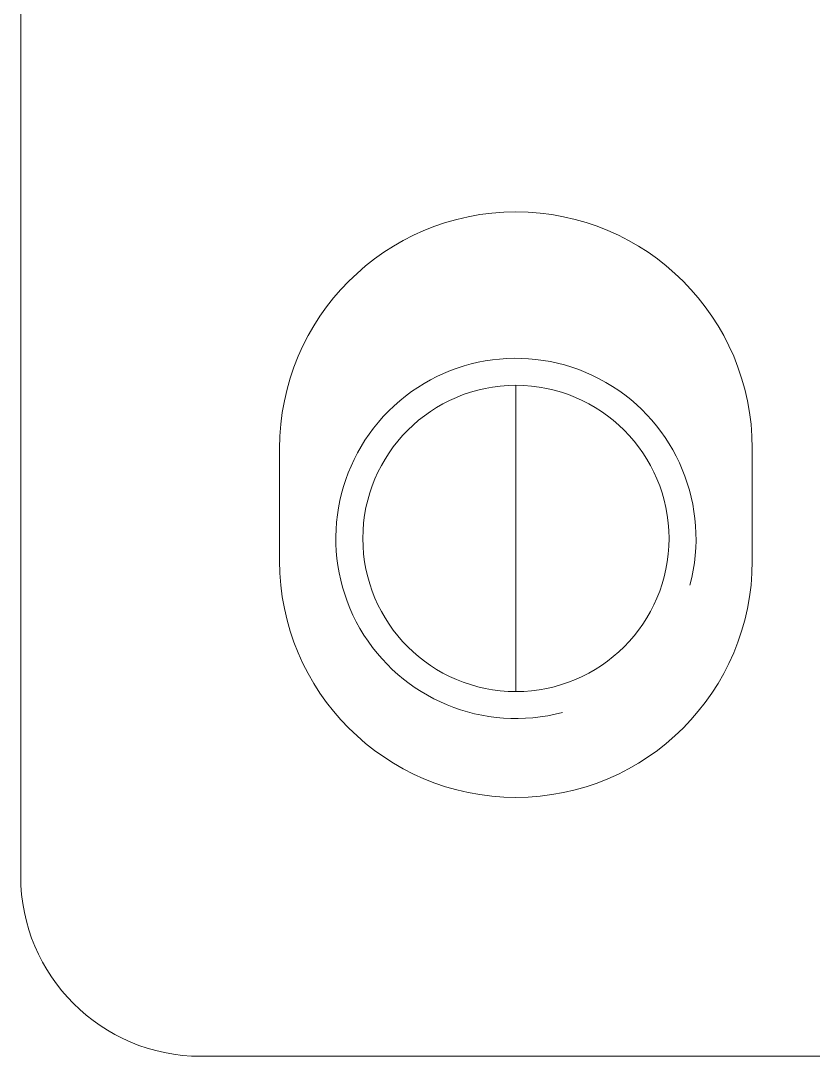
# Model space of a CAD drawing. Header units: millimetres. Extents: x -1052 to 3351, y 0 to 2015.
# Drawn here: x -227.4704 to -227.21, y 1680.0806 to 1680.4208 of the extents above; entities that cross this region are included whole.
import ezdxf

# ---------------------------------------------------------------- set-up
doc = ezdxf.new("R2010")
doc.units = ezdxf.units.MM
doc.layers.add('@ New Renovation', color=7, linetype='Continuous')
for name, color, linetype, lineweight in [('_CGL01-D75-002SOLIDLINE！实线层', 7, 'Continuous', 18), ('_CGL01-D75-003SOLIDLINE！实线层', 7, 'Continuous', 18), ('AM_CL', 7, 'Continuous', 15), ('QJ_RECTANGULAR_TUBSOLIDLINE！实线层', 7, 'Continuous', 18), ('QZDB-6-1ASOLIDLINE！实线层', 7, 'Continuous', 18)]:
    doc.layers.add(name, color=color, linetype=linetype, lineweight=lineweight)

# ---------------------------------------------------------------- blocks, each defined once
blk = doc.blocks.new('*X870')
at = {"layer": '_CGL01-D75-002SOLIDLINE！实线层', "color": 7, "linetype": 'Continuous'}
for p, q in [((-955.58, 1095.295), (-856.58, 1095.295)), ((-852.58, 1091.295), (-852.58, 1017.295)), ((-866.08, 1089.545), (-863.58, 1089.545)), ((-863.58, 1079.045), (-866.08, 1079.045))]:
    blk.add_line(p, q, dxfattribs=at)
for centre, radius, start, end in [((-856.58, 1091.295), 4, 0, 90), ((-866.08, 1084.295), 5.25, 90, 270), ((-863.58, 1084.295), 5.25, 270, 90)]:
    blk.add_arc(centre, radius, start, end, dxfattribs=at)
at = {"layer": '_CGL01-D75-003SOLIDLINE！实线层', "color": 7, "linetype": 'Continuous'}
for radius, start, end in [(33, 245.38, 114.62), (30.5, 244.3744, 115.6256)]:
    blk.add_arc((-906.08, 1054.295), radius, start, end, dxfattribs=at)
at = {"layer": 'QJ_RECTANGULAR_TUBSOLIDLINE！实线层', "color": 7, "linetype": 'Continuous'}
blk.add_line((-867.48, 1084.295), (-860.68, 1084.295), dxfattribs=at)
at = {"layer": 'QZDB-6-1ASOLIDLINE！实线层', "color": 7, "linetype": 'Continuous'}
blk.add_circle((-864.08, 1084.295), 3.4, dxfattribs=at)
at = {"layer": 'QZDB-6-1ASOLIDLINE！实线层', "color": 3, "linetype": 'Continuous'}
blk.add_arc((-864.08, 1084.295), 4, 345, 285, dxfattribs=at)
blk = doc.blocks.new('1111')
at = {"layer": '@ New Renovation', "color": 0, "xscale": -1.000000000000001, "rotation": 90}
blk.add_blockref('*X870', (742235.8, 28062.846), dxfattribs=at)

msp = doc.modelspace()

# ---------------------------------------------------------------- block references
at = {"layer": 'AM_CL', "xscale": 0.01479181789831161, "yscale": 0.01479181789831161, "zscale": 0.01479181789831161}
msp.add_blockref('1111', (-11190.28576, 1252.3689), dxfattribs=at)

doc.saveas('drawing.dxf')
